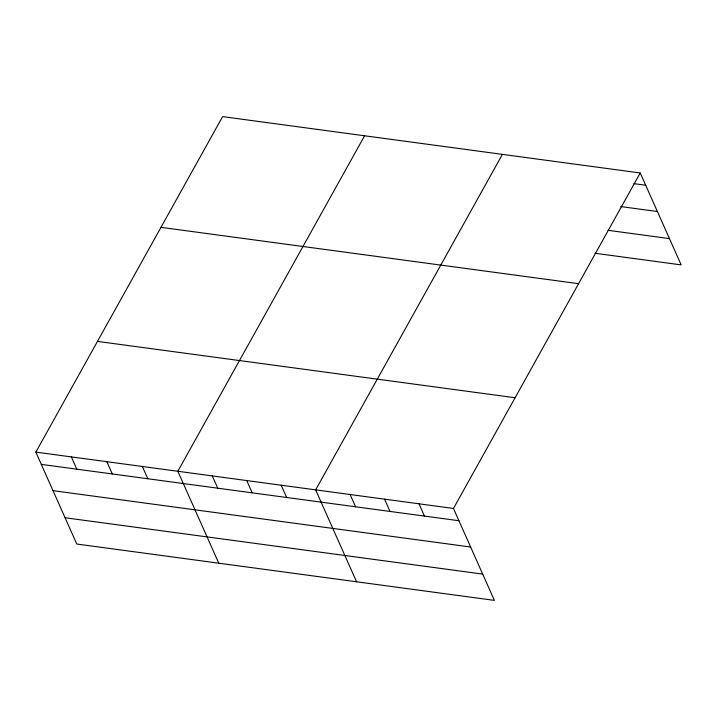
<?xml version="1.0" encoding="UTF-8"?>
<svg xmlns="http://www.w3.org/2000/svg" width="717" height="717" viewBox="0 0 717 717"><rect width="100%" height="100%" fill="white"/><g stroke="black" fill="none" stroke-linecap="round" stroke-linejoin="round"><path stroke-width="1.08" d="M640.227 172.967L453.467 508.461L494.389 600.38L76.773 544.033L35.85 452.113L222.611 116.62L640.227 172.967L681.15 264.887L595.02 253.262M364.603 135.782L177.843 471.275L218.766 563.186M502.411 154.37L315.65 489.872L356.573 581.783M633.846 183.633L645.685 185.237M620.788 206.577L657.39 211.524M608.079 230.318L669.445 238.6M160.975 227.334L578.592 283.681M97.476 341.4L515.102 397.747M35.85 452.113L453.467 508.461M41.308 464.383L458.925 520.73M53.013 490.661L470.63 547.017M65.068 517.746L482.684 574.093M419.015 503.818L424.473 516.079M384.563 499.166L390.021 511.436M350.111 494.515L355.569 506.785M281.198 485.221L286.657 497.481M246.747 480.569L252.205 492.839M212.295 475.927L217.753 488.187M142.342 466.48L147.801 478.75M106.842 461.694L112.309 473.964M71.35 456.908L76.809 469.169"/></g></svg>
